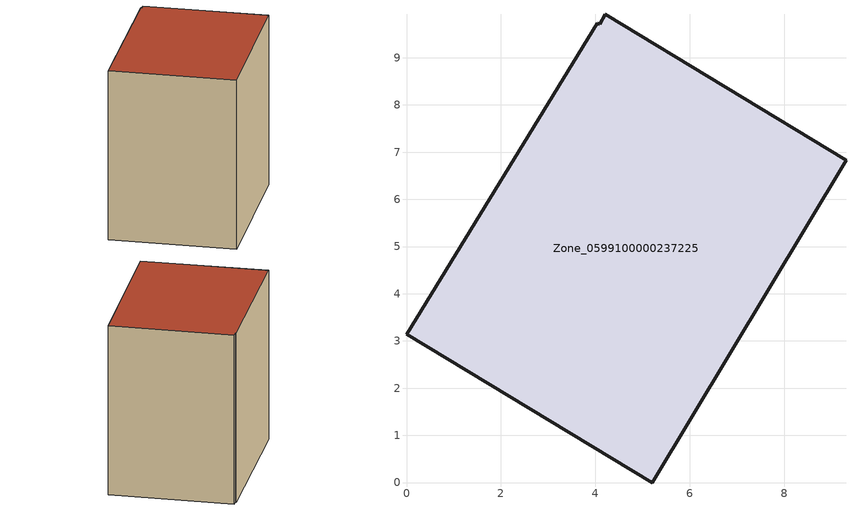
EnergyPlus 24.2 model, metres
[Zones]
Zone_0599100000237225
 floor ground (C_G): 4.09,9.71 4.21,9.92 9.31,6.83 5.21,0 0,3.14 4.04,9.73 z0
 wall outside (C_F): 5.21,0 9.31,6.83 4.21,9.92 4.09,9.71 4.04,9.73 0,3.14 5.21,0 z0:8.48
 roof outside (C_R): 4.21,9.92 4.09,9.71 4.04,9.73 0,3.14 5.21,0 9.31,6.83 z8.48
[BUILDING]
Pand.0599100000237225: North Axis=0; Terrain=City; Loads Convergence Tolerance Value=0.04; Temperature Convergence Tolerance Value=0.4; Solar Distribution=FullExterior; Maximum Number of Warmup Days=25; Minimum Number of Warmup Days=1
[Site:Location]
Rotterdam.The.Hague.AP_ZH_NLD Design_Conditions: Latitude=51.96; Longitude=4.45; Time Zone=1; Elevation=-4.5
[SITE:GROUNDTEMPERATURE:BUILDINGSURFACE]
18, 18, 18, 18, 18, 18, 18, 18, 18, 18, 18, 18
[MATERIAL] Thermal Absorptance=0.9; Solar Absorptance=0.7; Visible Absorptance=0.7
Name | Roughness | Thickness | Conductivity | Density | Specific Heat
G.TI.1946-1964 | MediumSmooth | 0.15 | 1 | 540 | 1210
F.TI.1946-1964 | Rough | 0.3 | 0.857143 | 1920 | 840
R.TI.1946-1964 | MediumRough | 0.2 | 0.277778 | 1500 | 1000
[CONSTRUCTION]
C_G: G.TI.1946-1964
C_F: F.TI.1946-1964
C_R: R.TI.1946-1964
[ZONE]
Zone_0599100000237225: Type=1; Multiplier=1; Ceiling Height=Autocalculate; Volume=Autocalculate; Floor Area=autocalculate; Part of Total Floor Area=Yes
[ZONEINFILTRATION:DESIGNFLOWRATE]
Infil_Zone_0599100000237225: Zone or ZoneList or Space or SpaceList=Zone_0599100000237225; Schedule=AlwaysOn; Design Flow Rate Calculation Method=Flow/Area; Flow Rate per Floor Area=0.003; Constant Term Coefficient=1; Temperature Term Coefficient=0; Velocity Term Coefficient=0; Velocity Squared Term Coefficient=0
[HVACTEMPLATE:ZONE:IDEALLOADSAIRSYSTEM]
Zone_0599100000237225: Maximum Heating Supply Air Temperature=50; Minimum Cooling Supply Air Temperature=13; Maximum Heating Supply Air Humidity Ratio=0.0156; Minimum Cooling Supply Air Humidity Ratio=0.0077; Heating Limit=NoLimit; Cooling Limit=NoLimit; Dehumidification Control Type=ConstantSensibleHeatRatio; Cooling Sensible Heat Ratio=0.7; Dehumidification Setpoint=60; Humidification Control Type=None; Humidification Setpoint=30; Outdoor Air Method=None; Outdoor Air Flow Rate per Person=0.00944; Outdoor Air Flow Rate per Zone Floor Area=0; Outdoor Air Flow Rate per Zone=0; Demand Controlled Ventilation Type=None; Outdoor Air Economizer Type=NoEconomizer; Heat Recovery Type=None; Sensible Heat Recovery Effectiveness=0.7; Latent Heat Recovery Effectiveness=0.65
[ZONECONTROL:THERMOSTAT]
ThermostatControl_Zone_0599100000237225: Zone or ZoneList=Zone_0599100000237225; Control Type Schedule=DualSetpointControlType; Control 1=Thermostat_Zone_0599100000237225; Temperature Difference Between Cutout And Setpoint=0
[THERMOSTATSETPOINT:DUALSETPOINT]
Thermostat_Zone_0599100000237225: Heating Setpoint Temperature Schedule=HeatingSetpoint_Zone_0599100000237225; Cooling Setpoint Temperature Schedule=CoolingSetpoint_Zone_0599100000237225
[SCHEDULE:COMPACT]
HeatingSetpoint_Zone_0599100000237225: Through: 12/31, For: AllDays, Until: 24:00, 21
CoolingSetpoint_Zone_0599100000237225: Through: 12/31, For: AllDays, Until: 24:00, 24
DualSetpointControlType: Through: 12/31, For: AllDays, Until: 24:00, 4
AlwaysOn: Through: 12/31, For: AllDays, Until: 24:00, 1
